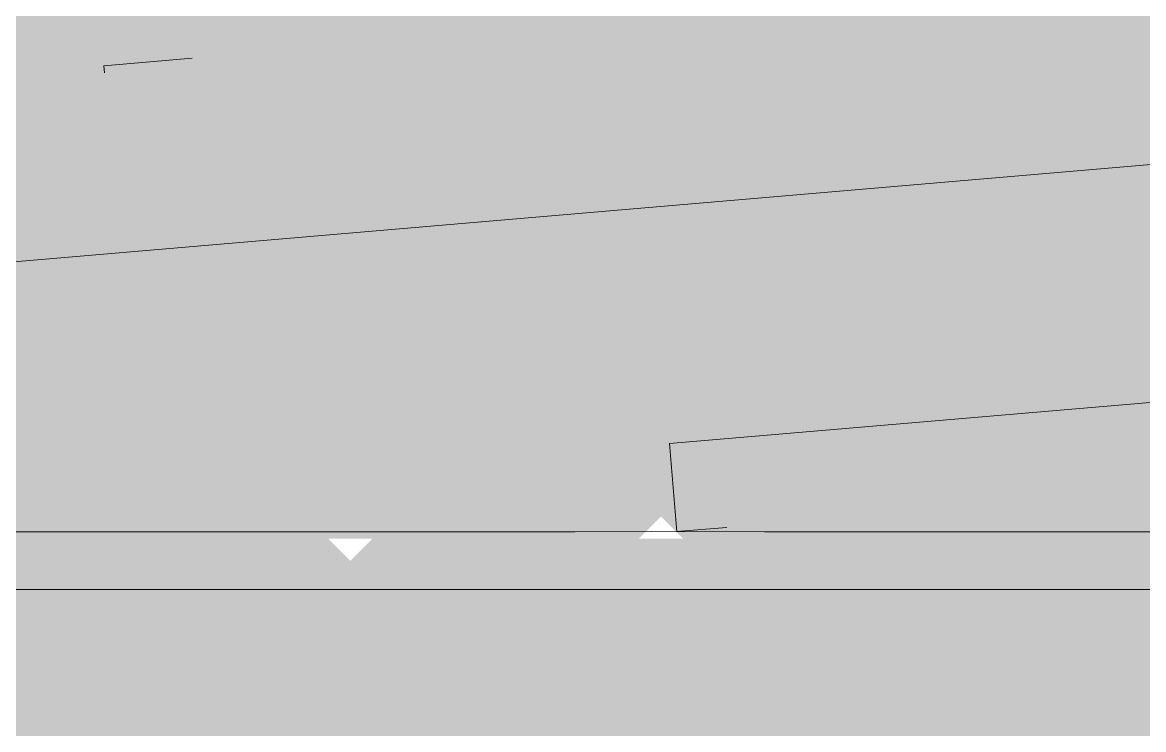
# Model space of a CAD drawing. Header units: millimetres. Extents: x 0 to 84100, y 0 to 59400.
# Drawn here: x 24186.5 to 24439, y 33520.1 to 33679.5 of the extents above; entities that cross this region are included whole.
import ezdxf

# ---------------------------------------------------------------- set-up
doc = ezdxf.new("R2010")
doc.units = ezdxf.units.MM
doc.layers.add('10_見えがかり', color=7, linetype='Continuous', lineweight=13)

msp = doc.modelspace()

# ---------------------------------------------------------------- hatches: boundary and pattern name
at = {"layer": '10_見えがかり', "true_color": 0xbdbdbd}
for points in [[(24890.32, 33728.14), (24890.32, 33688.14), (24885.32, 33683.14), (24805.32, 33683.14), (24795.32, 33673.14), (24685.32, 33673.14), (24675.32, 33663.14), (24565.32, 33663.14), (24555.32, 33653.14), (24455.32, 33653.14), (24445.32, 33643.14), (24335.32, 33643.14), (24325.32, 33633.14), (24215.32, 33633.14), (24205.32, 33623.14), (24105.32, 33623.14), (24095.32, 33613.14), (23985.32, 33613.14), (23975.32, 33603.14), (23865.32, 33603.14), (23855.32, 33593.14), (23755.32, 33593.14), (23745.32, 33583.14), (23715.32, 33583.14), (23710.32, 33578.14), (23710.32, 33568.14), (23705.32, 33563.14), (23045.32, 33563.14), (23040.32, 33568.14), (23040.32, 33578.14), (23045.32, 33583.14), (23075.32, 33583.14), (23085.32, 33593.14), (23195.32, 33593.14), (23205.32, 33603.14), (23305.32, 33603.14), (23315.32, 33613.14), (23425.32, 33613.14), (23435.32, 33623.14), (23545.32, 33623.14), (23555.32, 33633.14), (23655.32, 33633.14), (23665.32, 33643.14), (23775.32, 33643.14), (23785.32, 33653.14), (23895.32, 33653.14), (23905.32, 33663.14), (24005.32, 33663.14), (24015.32, 33673.14), (24125.32, 33673.14), (24135.32, 33683.14), (24295.32, 33683.14), (24305.32, 33693.14), (24415.32, 33693.14), (24425.32, 33703.14), (24525.32, 33703.14), (24535.32, 33713.14), (24645.32, 33713.14), (24655.32, 33723.14), (24765.32, 33723.14), (24775.32, 33733.14), (24875.32, 33733.14), (24885.32, 33743.14), (24895.32, 33743.14), (24890.32, 33738.14), (24895.32, 33733.14)], [(25435.32, 33683.14), (25425.32, 33673.14), (25315.32, 33673.14), (25305.32, 33663.14), (25195.32, 33663.14), (25185.32, 33653.14), (25085.32, 33653.14), (25075.32, 33643.14), (24965.32, 33643.14), (24955.32, 33633.14), (24845.32, 33633.14), (24835.32, 33623.14), (24725.32, 33623.14), (24715.32, 33613.14), (24615.32, 33613.14), (24605.32, 33603.14), (24495.32, 33603.14), (24485.32, 33593.14), (24375.32, 33593.14), (24365.32, 33583.14), (24335.32, 33583.14), (24330.32, 33578.14), (24330.32, 33568.14), (24325.32, 33563.14), (23715.32, 33563.14), (23710.32, 33568.14), (23710.32, 33578.14), (23715.32, 33583.14), (23745.32, 33583.14), (23755.32, 33593.14), (23855.32, 33593.14), (23865.32, 33603.14), (23975.32, 33603.14), (23985.32, 33613.14), (24095.32, 33613.14), (24105.32, 33623.14), (24205.32, 33623.14), (24215.32, 33633.14), (24325.32, 33633.14), (24335.32, 33643.14), (24445.32, 33643.14), (24455.32, 33653.14), (24555.32, 33653.14), (24565.32, 33663.14), (24675.32, 33663.14), (24685.32, 33673.14), (24795.32, 33673.14), (24805.32, 33683.14), (24965.32, 33683.14), (24975.32, 33693.14), (25075.32, 33693.14), (25085.32, 33703.14), (25195.32, 33703.14), (25205.32, 33713.14), (25315.32, 33713.14), (25325.32, 33723.14), (25425.32, 33723.14), (25435.32, 33733.14), (25515.32, 33733.14), (25520.32, 33728.14), (25520.32, 33688.14), (25515.32, 33683.14)], [(26025.32, 33683.14), (26015.32, 33673.14), (25905.32, 33673.14), (25895.32, 33663.14), (25785.32, 33663.14), (25775.32, 33653.14), (25665.32, 33653.14), (25655.32, 33643.14), (25555.32, 33643.14), (25545.32, 33633.14), (25435.32, 33633.14), (25425.32, 33623.14), (25315.32, 33623.14), (25305.32, 33613.14), (25195.32, 33613.14), (25185.32, 33603.14), (25085.32, 33603.14), (25075.32, 33593.14), (24965.32, 33593.14), (24955.32, 33583.14), (24925.32, 33583.14), (24920.32, 33578.14), (24920.32, 33568.14), (24915.32, 33563.14), (24335.32, 33563.14), (24330.32, 33568.14), (24330.32, 33578.14), (24335.32, 33583.14), (24365.32, 33583.14), (24375.32, 33593.14), (24485.32, 33593.14), (24495.32, 33603.14), (24605.32, 33603.14), (24615.32, 33613.14), (24715.32, 33613.14), (24725.32, 33623.14), (24835.32, 33623.14), (24845.32, 33633.14), (24955.32, 33633.14), (24965.32, 33643.14), (25075.32, 33643.14), (25085.32, 33653.14), (25185.32, 33653.14), (25195.32, 33663.14), (25305.32, 33663.14), (25315.32, 33673.14), (25425.32, 33673.14), (25435.32, 33683.14), (25585.32, 33683.14), (25595.32, 33693.14), (25705.32, 33693.14), (25715.32, 33703.14), (25825.32, 33703.14), (25835.32, 33713.14), (25945.32, 33713.14), (25955.32, 33723.14), (26055.32, 33723.14), (26065.32, 33733.14), (26105.32, 33733.14), (26110.32, 33728.14), (26110.32, 33688.14), (26105.32, 33683.14)], [(24260.32, 33558.14), (24255.32, 33553.14), (24185.32, 33553.14), (24180.32, 33548.14), (24180.32, 33508.14), (24190.32, 33498.14), (24185.32, 33493.14), (23565.32, 33493.14), (23560.32, 33498.14), (23560.32, 33548.14), (23565.32, 33553.14), (23625.32, 33553.14), (23635.32, 33563.14), (24255.32, 33563.14)], [(24840.32, 33558.14), (24835.32, 33553.14), (24775.32, 33553.14), (24770.32, 33548.14), (24770.32, 33498.14), (24765.32, 33493.14), (24195.32, 33493.14), (24180.32, 33508.14), (24180.32, 33548.14), (24185.32, 33553.14), (24255.32, 33553.14), (24265.32, 33563.14), (24835.32, 33563.14)]]:
    msp.add_hatch(color=8, dxfattribs=at).paths.add_polyline_path(points)

# ---------------------------------------------------------------- linework, layer by layer
at = {"layer": '10_見えがかり'}
for points in [[(23706.48, 33584.59), (24873.11, 33684.53), (24925.59, 33684.53), (25532.75, 33736.53)], [(24332.21, 33584.59), (25502.77, 33684.53), (25551.91, 33684.53), (26124.36, 33733.39)], [(24224.68, 33671.43), (24204.8, 33669.72), (24204.93, 33668.14)], [(24345.11, 33565.69), (24333.8, 33564.73), (24310.96, 33564.67), (23728.63, 33564.67), (23708.09, 33564.73), (23706.48, 33584.59)], [(24935.16, 33566.04), (24919.79, 33564.73), (24897.86, 33564.67), (24353.6, 33564.67), (24333.83, 33564.73), (24332.21, 33584.59)], [(24181.3, 33551.7), (24766.8, 33551.7)]]:
    msp.add_lwpolyline(points, dxfattribs=at)

doc.saveas('drawing.dxf')
